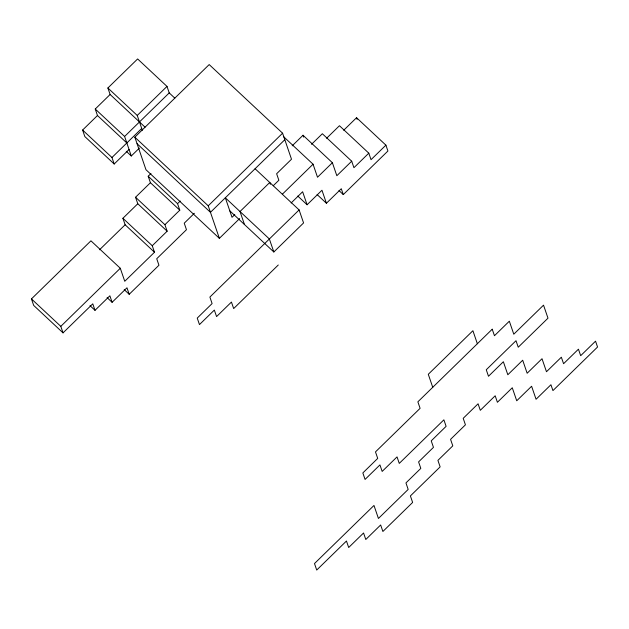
<?xml version="1.0" encoding="UTF-8"?>
<svg xmlns="http://www.w3.org/2000/svg" width="629" height="629" viewBox="0 0 629 629"><rect width="100%" height="100%" fill="white"/><g stroke="black" fill="none" stroke-linecap="round" stroke-linejoin="round"><path stroke-width="0.94" d="M145.071 127.176L110.122 94.499L107.889 87.989L137.633 58.945L166.992 86.401L169.225 92.903L174.815 98.132M126.838 142.98L97.471 115.524L95.246 109.021L110.122 94.499M129.063 149.482L114.187 164.004L84.829 136.556L82.603 130.046L97.471 115.524M142.343 130.313L137.248 115.445L166.992 86.401M139.402 148.067L131.288 155.992L124.605 136.469L169.225 92.903M114.187 164.004L111.962 157.502L141.706 128.458M239.665 218.522L219.372 238.344L145.967 169.712L134.834 137.185L209.19 64.575L282.594 133.199L291.502 159.223L276.626 173.746L278.859 180.248L273.253 185.72M194.377 213.286L184.242 223.185L186.467 229.695L156.723 258.739L158.948 265.241L129.204 294.293L126.979 287.783L112.104 302.305L109.878 295.803L95.01 310.325L92.778 303.823L63.034 332.867L33.675 305.411L31.45 298.909L90.938 240.821L120.296 268.269L124.754 281.281L154.498 252.237L152.265 245.727L167.141 231.205L164.916 224.702L179.784 210.18L150.425 182.725L148.2 176.222L150.96 173.518M167.141 231.205L137.782 203.757L135.549 197.247L150.425 182.725M154.498 252.237L125.132 224.781L122.907 218.279L137.782 203.757M99.539 249.776L125.132 224.781M179.784 210.18L177.559 203.67L180.264 201.028M63.034 332.867L60.809 326.357L120.296 268.269M219.372 238.344L208.23 205.817L282.594 133.199M284.819 139.709L210.456 212.319L137.059 143.687M292.202 145.818L303.021 135.251L332.379 162.707L336.837 175.719L351.705 161.197L322.347 133.741L311.528 144.308M234.782 214.615L232.015 217.312L225.331 197.797L269.369 238.973L273.827 251.985L303.571 222.941L299.113 209.929L255.075 168.753M326.6 138.27L339.448 125.729L368.806 153.177L371.031 159.68L385.907 145.157L356.549 117.709L343.701 130.25M282.382 194.172L313.053 164.216L283.695 136.768M291.148 202.97L302.635 191.751L307.094 204.763L321.962 190.241L326.42 203.253L341.288 188.731L343.292 194.581L387.912 151.015L385.907 145.157M332.379 162.707L317.511 177.229L313.053 164.216M299.113 209.929L209.882 297.061L212.107 303.571L197.239 318.093L199.464 324.595L214.34 310.073L216.565 316.584L231.441 302.062L233.666 308.564L278.277 264.998M368.806 153.177L353.938 167.699L351.705 161.197M339 190.563L343.292 194.581M317.11 194.55L326.42 203.253M297.784 196.059L307.094 204.763M107.889 87.989L137.248 115.445M229.782 210.809L273.827 251.985M134.834 137.185L208.23 205.817M95.246 109.021L124.605 136.469M126.28 151.298L131.288 155.992M148.2 176.222L177.559 203.67M82.603 130.046L111.962 157.502M135.549 197.247L164.916 224.702M122.907 218.279L152.265 245.727M124.196 289.607L129.204 294.293M107.095 297.619L112.104 302.305M89.994 305.639L95.01 310.325M31.45 298.909L60.809 326.357M477.356 343.733L472.906 330.72L428.286 374.294L432.744 387.307M356.549 117.709L357.115 119.384M303.021 135.251L303.658 137.114M270.391 184.336L269.755 182.473L240.011 211.525L244.469 224.529M492.232 329.211L417.868 401.829L420.101 408.331L375.482 451.897L377.714 458.407L362.839 472.929L365.064 479.432L379.94 464.91L382.165 471.42L397.041 456.898L399.266 463.4L443.877 419.834L446.11 426.336L431.235 440.858L433.46 447.368L418.592 461.89L420.817 468.393L405.949 482.915L408.174 489.425L378.43 518.469L373.98 505.457L314.492 563.545L316.717 570.055L346.461 541.011L348.686 547.513L363.562 532.991L365.787 539.493L380.655 524.971L382.888 531.481L412.632 502.437L410.399 495.927L440.143 466.883L437.918 460.381L452.794 445.851L450.561 439.349L465.436 424.827L463.203 418.316L478.079 403.794L480.304 410.305L495.18 395.783L497.405 402.285L512.273 387.763L516.731 400.775L531.607 386.253L536.057 399.266L550.933 384.744L552.938 390.593L597.55 347.027L595.545 341.17L580.677 355.692L578.444 349.189L563.576 363.711L561.343 357.209L546.475 371.731L542.017 358.719L527.149 373.241L522.691 360.228L507.823 374.75L503.365 361.738L488.497 376.26L486.264 369.758L516.008 340.714L518.241 347.216L547.985 318.172L543.527 305.159L513.783 334.203L509.333 321.191L494.457 335.721L492.232 329.211"/></g></svg>
